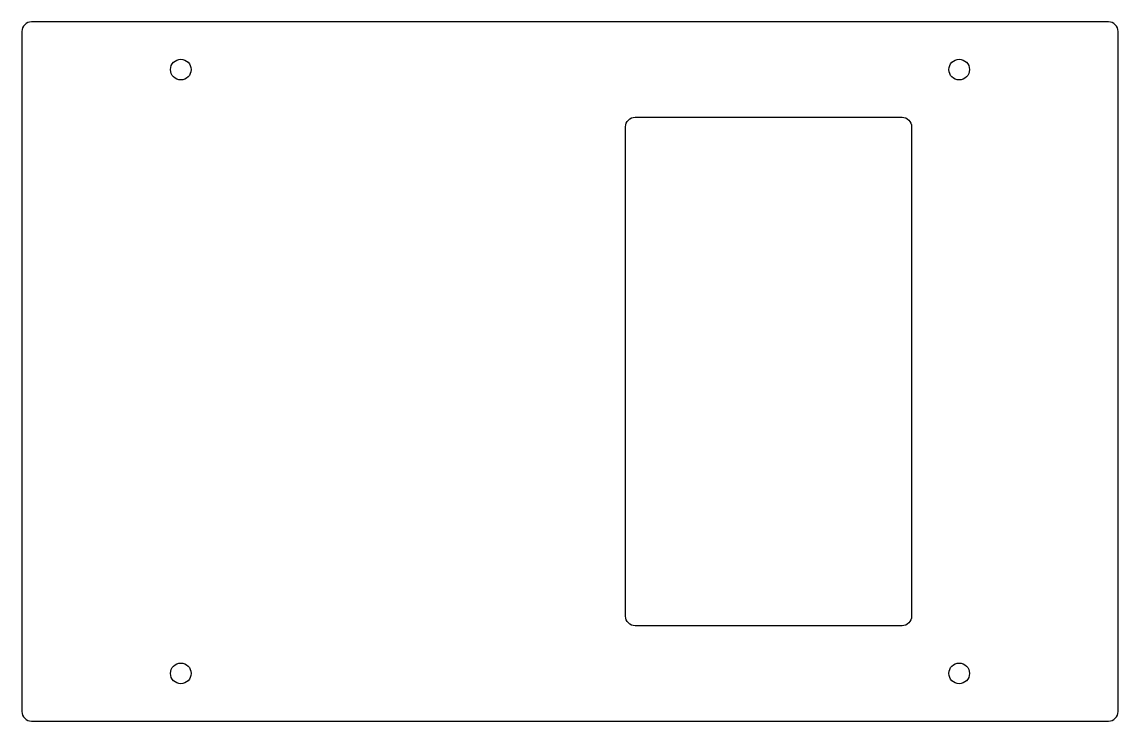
# Model space of a CAD drawing. Header units: millimetres. Extents: x -3 to 342, y 0 to 220.
import ezdxf

# ---------------------------------------------------------------- set-up
doc = ezdxf.new("R2010")
doc.units = ezdxf.units.MM

msp = doc.modelspace()

# ---------------------------------------------------------------- linework, layer by layer
at = {"layer": 'INTERIOR_PROFILES'}
msp.add_lwpolyline([(277, 33, -0.414214), (274, 30), (190, 30, -0.414214), (187, 33), (187, 187, -0.414214), (190, 190), (274, 190, -0.414214), (277, 187)], format="xyb", close=True, dxfattribs=at)
for centre in [(47, 205), (292, 205), (47, 15), (292, 15)]:
    msp.add_circle(centre, 3.25, dxfattribs=at)
at = {"layer": 'OUTER_PROFILES'}
msp.add_lwpolyline([(342, 217, 0.414214), (339, 220), (0, 220, 0.414214), (-3, 217), (-3, 3, 0.414214), (0, 0), (339, 0, 0.414214), (342, 3)], format="xyb", close=True, dxfattribs=at)

doc.saveas('drawing.dxf')
